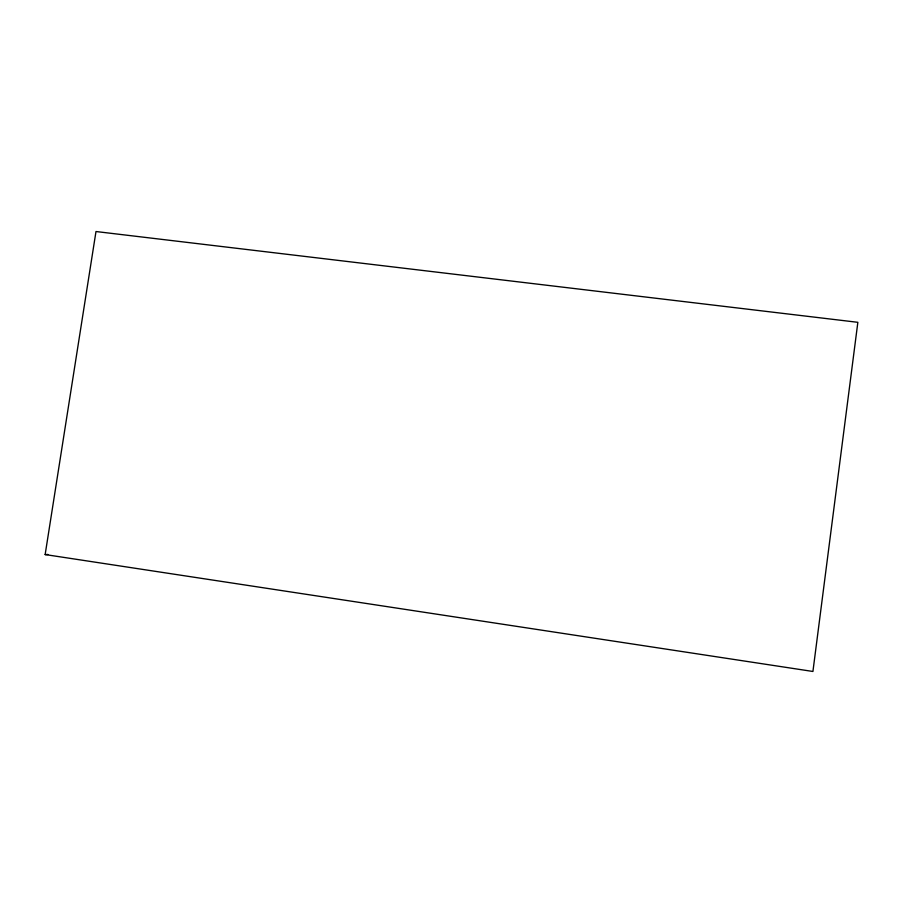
<?xml version="1.0" encoding="UTF-8"?>
<svg xmlns="http://www.w3.org/2000/svg" width="903" height="903" viewBox="0 0 903 903"><rect width="100%" height="100%" fill="white"/><g stroke="black" fill="none" stroke-linecap="round" stroke-linejoin="round"><path stroke-width="1.35" d="M45.15 554.555L95.989 231.529L857.85 322.315L812.926 671.471L45.15 554.555L47.961 554.465"/></g></svg>
